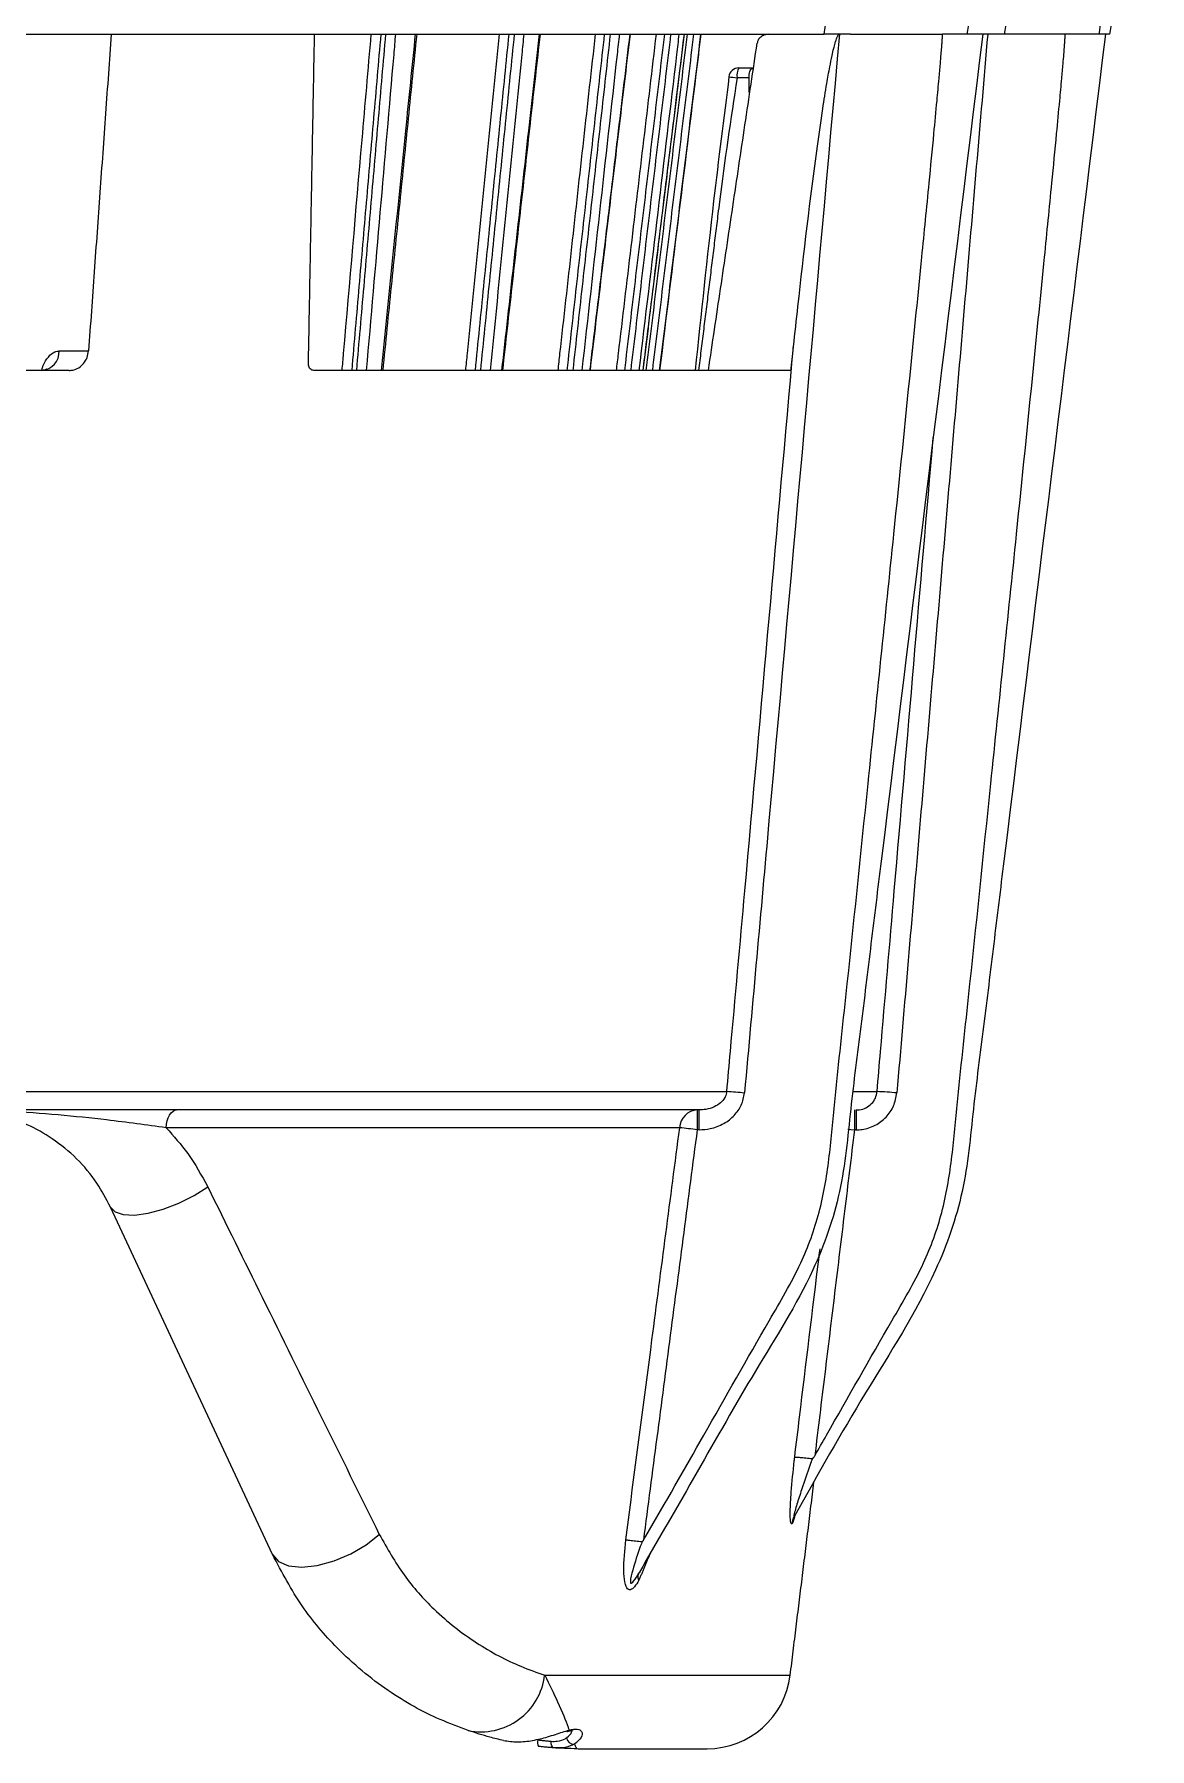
# Model space of a CAD drawing. Extents: x 12.1 to 108.7, y 1 to 80.4.
# Drawn here: x 48.593 to 50.252, y 1.117 to 3.667 of the extents above; entities that cross this region are included whole.
import ezdxf

# ---------------------------------------------------------------- set-up
doc = ezdxf.new("R2010")
doc.units = 0
doc.header["$MEASUREMENT"] = 0
doc.linetypes.add('SLD-Solid', pattern=[0])
doc.layers.add('OBJECT', color=7, linetype='CONTINUOUS')

msp = doc.modelspace()

# ---------------------------------------------------------------- linework, layer by layer
at = {"layer": 'OBJECT', "linetype": 'SLD-Solid', "lineweight": 15}
for p, q in [((47.7068, 3.6673), (48.704, 3.6673)), ((48.704, 3.6673), (48.7073, 3.6673)), ((48.7073, 3.6673), (49.0097, 3.6673)), ((49.0097, 3.6673), (49.7676, 3.6673)), ((49.8065, 3.6673), (49.7676, 3.6673)), ((49.8065, 3.6673), (49.9433, 3.6673)), ((49.9796, 3.6673), (49.9433, 3.6673)), ((50.0358, 3.6673), (49.9796, 3.6673)), ((50.1758, 3.6673), (50.0358, 3.6673)), ((50.1925, 3.6673), (50.1758, 3.6673)), ((49.6558, 3.6025), (49.638, 3.6025)), ((49.6405, 3.6173), (49.6625, 3.6173)), ((48.63, 3.1964), (48.6736, 3.1964)), ((48.645, 3.1673), (48.3115, 3.1673)), ((49.7181, 3.1673), (49.0084, 3.1673)), ((47.9354, 2.0947), (49.6227, 2.0947)), ((49.8116, 2.0947), (49.8462, 2.0947)), ((49.5816, 2.0673), (47.8669, 2.0673)), ((49.5787, 2.0673), (49.5787, 2.0378)), ((49.5816, 2.0378), (49.5816, 2.0673)), ((49.8126, 2.0673), (49.8126, 2.0378)), ((49.8151, 2.0673), (49.8151, 2.0378)), ((49.5527, 2.0409), (48.7891, 2.0409)), ((49.5816, 2.0378), (49.5787, 2.0378)), ((49.8151, 2.0378), (49.8126, 2.0378)), ((48.9472, 1.406), (48.7061, 1.9229)), ((49.3519, 1.2267), (49.7171, 1.2267)), ((49.4012, 1.1173), (49.5934, 1.1173))]:
    msp.add_line(p, q, dxfattribs=at)
at = {"layer": 'OBJECT', "linetype": 'SLD-Solid', "lineweight": 15, "flags": 128}
for points in [[(48.7891, 2.0409), (48.7897, 2.0462), (48.7907, 2.0513), (48.7922, 2.0558), (48.7941, 2.0598), (48.7964, 2.063), (48.7989, 2.0653), (48.8016, 2.0668), (48.8043, 2.0673)], [(49.8027, 2.039), (49.8074, 2.0384), (49.8126, 2.0378)], [(48.7061, 1.9229), (48.713, 1.9157), (48.7252, 1.9117), (48.742, 1.911), (48.7623, 1.9138), (48.7847, 1.9199), (48.808, 1.9289), (48.8305, 1.9401), (48.8509, 1.953)], [(48.9472, 1.406), (48.956, 1.3958), (48.9708, 1.3894), (48.9906, 1.3873), (49.0137, 1.3897), (49.0387, 1.3965), (49.0636, 1.407), (49.0866, 1.4205), (49.106, 1.4361)], [(49.3659, 1.1185), (49.3649, 1.1187), (49.3641, 1.1193), (49.3633, 1.1202), (49.3626, 1.1215), (49.3621, 1.1229), (49.3617, 1.1246), (49.3615, 1.1264), (49.3615, 1.1283)]]:
    msp.add_lwpolyline(points, dxfattribs=at)
at = {"layer": 'OBJECT', "linetype": 'SLD-Solid', "lineweight": 15}
for centre, radius, start, end in [((49.6405, 3.6023), 0.015, 90, 172.6707), ((49.7205, 4.2637), 0.6663, 261.8171, 262.8843), ((49.6612, 3.6061), 0.0235, 151.526, 188.6261), ((48.6019, 3.1953), 0.0281, 274.2429, 2.2345), ((49.559, 1.1245), 0.9722, 84.6847, 86.2429), ((49.8174, 1.4803), 0.6151, 84.5615, 87.3104), ((49.5804, 2.0396), 0.0278, 93.4847, 177.1677), ((49.4474, 1.0557), 0.9909, 82.3835, 83.9005), ((49.2573, 1.2376), 0.0952, 258.4573, 353.4442), ((49.5934, 1.2419), 0.1246, 270, 353), ((49.3552, 1.1266), 0.0138, 164.0597, 205.7792), ((49.3951, 1.1348), 0.0106, 186.8711, 275.6407)]:
    msp.add_arc(centre, radius, start, end, dxfattribs=at)
for points, degree in [([(49.7676, 3.6673), (49.938, 4.9764)], 1), ([(50.0448, 4.0412), (49.9796, 3.6673)], 1), ([(50.0358, 3.6673), (50.0986, 4.0412)], 1), ([(50.2356, 4.0412), (50.1758, 3.6673)], 1), ([(50.1925, 3.6673), (50.2516, 4.0412)], 1), ([(48.7073, 3.6673), (48.6736, 3.1964)], 1), ([(49.0006, 3.177), (49.0097, 3.6673)], 1), ([(49.1082, 3.6673), (49.0649, 3.1673)], 1), ([(49.0724, 3.1673), (49.1157, 3.6673)], 1), ([(49.1115, 3.1673), (49.1621, 3.6673)], 1), ([(49.2985, 3.6673), (49.2483, 3.1673)], 1), ([(49.2568, 3.1673), (49.3071, 3.6673)], 1), ([(49.2896, 3.1673), (49.3455, 3.6673)], 1), ([(49.4406, 3.6673), (49.3849, 3.1673)], 1), ([(49.3942, 3.1673), (49.4499, 3.6673)], 1), ([(49.4198, 3.1673), (49.4794, 3.6673)], 1), ([(49.5299, 3.6673), (49.4705, 3.1673)], 1), ([(49.4803, 3.1673), (49.5397, 3.6673)], 1), ([(49.4984, 3.1673), (49.5597, 3.6673)], 1), ([(49.5638, 3.6673), (49.5025, 3.1673)], 1), ([(49.5125, 3.1673), (49.5738, 3.6673)], 1), ([(49.5229, 3.1673), (49.5843, 3.6673)], 1), ([(49.5954, 3.1673), (49.6679, 3.6541)], 1), ([(50.0107, 3.6673), (49.8756, 2.0926)], 1), ([(49.6559, 3.5916), (49.6558, 3.6025)], 1), ([(49.6564, 3.5769), (49.6559, 3.5916)], 1), ([(49.6096, 3.4004), (49.5807, 3.1673)], 1), ([(49.7181, 3.1673), (49.7219, 3.2028)], 1), ([(49.5787, 2.0378), (49.4987, 1.4274)], 1), ([(49.8126, 2.0378), (49.7536, 1.553)], 1), ([(49.7171, 1.2267), (49.7523, 1.5137)], 1), ([(49.7203, 1.4528), (49.7206, 1.4548), (49.7211, 1.4588), (49.7229, 1.4624), (49.7238, 1.4642)], 3), ([(49.5087, 1.4077), (49.492, 1.3678)], 1), ([(49.492, 1.3678), (49.4914, 1.3699), (49.4902, 1.3741), (49.4915, 1.3774), (49.4922, 1.3791)], 3), ([(49.342, 1.1304), (49.3615, 1.1283)], 1), ([(49.3659, 1.1185), (49.3429, 1.1206)], 1)]:
    msp.add_open_spline(points, degree=degree, dxfattribs=at)
for points, knots in [([(49.0507, 3.1673), (49.0514, 3.1757), (49.0613, 3.29), (49.0758, 3.4567), (49.0895, 3.6149), (49.094, 3.6673)], [0, 0, 0, 0, 0.050586, 0.685793, 1, 1, 1, 1]), ([(49.1299, 3.6673), (49.1291, 3.6573), (49.1146, 3.4906), (49.1002, 3.3239), (49.0866, 3.1673)], [0, 0, 0, 0, 0.060204, 1, 1, 1, 1]), ([(49.1093, 3.1673), (49.1106, 3.1803), (49.1226, 3.2991), (49.1395, 3.4658), (49.1551, 3.6195), (49.1599, 3.6673)], [0, 0, 0, 0, 0.077897, 0.713096, 1, 1, 1, 1]), ([(49.2345, 3.1673), (49.2354, 3.1757), (49.2469, 3.29), (49.2636, 3.4567), (49.2795, 3.6149), (49.2848, 3.6673)], [0, 0, 0, 0, 0.050586, 0.685793, 1, 1, 1, 1]), ([(49.3209, 3.6673), (49.3199, 3.6573), (49.3032, 3.4906), (49.2864, 3.3239), (49.2707, 3.1673)], [0, 0, 0, 0, 0.060204, 1, 1, 1, 1]), ([(49.2883, 3.1673), (49.2898, 3.1803), (49.3031, 3.2991), (49.3217, 3.4658), (49.3389, 3.6195), (49.3443, 3.6673)], [0, 0, 0, 0, 0.077897, 0.713096, 1, 1, 1, 1]), ([(49.3719, 3.1673), (49.3728, 3.1757), (49.3856, 3.29), (49.4041, 3.4567), (49.4217, 3.6149), (49.4276, 3.6673)], [0, 0, 0, 0, 0.050586, 0.685793, 1, 1, 1, 1]), ([(49.4629, 3.6673), (49.4618, 3.6573), (49.4432, 3.4906), (49.4247, 3.3239), (49.4072, 3.1673)], [0, 0, 0, 0, 0.0602045, 1, 1, 1, 1]), ([(49.4193, 3.1673), (49.4208, 3.1803), (49.435, 3.2991), (49.4549, 3.4658), (49.4732, 3.6195), (49.4789, 3.6673)], [0, 0, 0, 0, 0.077897, 0.713096, 1, 1, 1, 1]), ([(49.4587, 3.1673), (49.4597, 3.1757), (49.4733, 3.29), (49.4931, 3.4567), (49.5119, 3.6149), (49.5181, 3.6673)], [0, 0, 0, 0, 0.050586, 0.685793, 1, 1, 1, 1]), ([(49.5515, 3.6673), (49.5504, 3.6573), (49.5306, 3.4906), (49.5107, 3.3239), (49.4921, 3.1673)], [0, 0, 0, 0, 0.060204, 1, 1, 1, 1]), ([(50.0033, 3.6673), (49.953, 3.2573), (49.8978, 2.8064), (49.8371, 2.3145), (49.8223, 2.1915), (49.8061, 2.0688), (49.7954, 1.9452), (49.7487, 1.8116), (49.6637, 1.6797), (49.5791, 1.5288), (49.5212, 1.429), (49.4922, 1.3791)], [0, 0, 0, 0, 0.52131, 0.573441, 0.625572, 0.677703, 0.729789, 0.78156, 0.854349, 0.927175, 1, 1, 1, 1]), ([(49.4983, 3.1673), (49.4999, 3.1803), (49.5144, 3.2991), (49.5349, 3.4658), (49.5538, 3.6195), (49.5596, 3.6673)], [0, 0, 0, 0, 0.077897, 0.713096, 1, 1, 1, 1]), ([(49.4987, 1.4274), (49.4999, 1.4295), (49.5302, 1.4813), (49.5927, 1.59), (49.6688, 1.7257), (49.7326, 1.8331), (49.7624, 1.9146), (49.7756, 1.9941), (49.7851, 2.1013), (49.8057, 2.2874), (49.8346, 2.5705), (49.867, 2.8824), (49.8936, 3.1435), (49.911, 3.3176), (49.9225, 3.4339), (49.93, 3.5115), (49.9349, 3.5632), (49.9381, 3.5978), (49.9401, 3.6209), (49.9414, 3.6363), (49.9423, 3.6465), (49.9428, 3.6534), (49.9431, 3.658), (49.9433, 3.6611), (49.9434, 3.6631), (49.9434, 3.6645), (49.9434, 3.6654), (49.9434, 3.666), (49.9434, 3.6665), (49.9434, 3.6667), (49.9434, 3.6669), (49.9434, 3.667), (49.9434, 3.6671), (49.9434, 3.6672), (49.9433, 3.6672), (49.9433, 3.6673), (49.9433, 3.6673), (49.9433, 3.6673), (49.9433, 3.6673), (49.9433, 3.6673)], [0, 0, 0, 0, 0.003099, 0.077736, 0.162345, 0.204657, 0.239251, 0.273949, 0.30876, 0.378594, 0.516489, 0.67738, 0.784715, 0.856326, 0.904106, 0.935988, 0.957263, 0.97146, 0.980936, 0.987261, 0.991484, 0.994303, 0.996186, 0.997444, 0.998285, 0.998847, 0.999223, 0.999475, 0.999644, 0.999758, 0.999835, 0.999886, 0.999922, 0.999946, 0.999963, 0.99998, 0.999988, 0.999995, 1, 1, 1, 1]), ([(49.5841, 3.6673), (49.5829, 3.6573), (49.5624, 3.4906), (49.542, 3.3239), (49.5228, 3.1673)], [0, 0, 0, 0, 0.0602045, 1, 1, 1, 1]), ([(49.7902, 3.6673), (49.7553, 3.2774), (49.7084, 2.7525), (49.6612, 2.2276), (49.6491, 2.0926)], [0, 0, 0, 0, 0.742768, 1, 1, 1, 1]), ([(49.6849, 3.6673), (49.6828, 3.6671), (49.6785, 3.6667), (49.673, 3.6635), (49.6692, 3.6591), (49.6683, 3.6556), (49.6679, 3.6541)], [0, 0, 0, 0, 0.271986, 0.544505, 0.799137, 1, 1, 1, 1]), ([(49.7219, 3.2028), (49.7241, 3.2227), (49.7349, 3.3221), (49.7488, 3.4402), (49.7645, 3.5506), (49.7707, 3.59), (49.7753, 3.6162), (49.7788, 3.6337), (49.7814, 3.6453), (49.7834, 3.6531), (49.785, 3.6582), (49.7862, 3.6616), (49.7871, 3.6638), (49.788, 3.6654), (49.7887, 3.6664), (49.7893, 3.667), (49.7898, 3.6673), (49.7901, 3.6673), (49.7902, 3.6673)], [0, 0, 0, 0, 0.1274327, 0.6371903, 0.7574805, 0.8378332, 0.891511, 0.927378, 0.9513569, 0.967404, 0.9781615, 0.9853937, 0.990279, 0.9936049, 0.9968656, 0.9982138, 0.9993231, 1, 1, 1, 1]), ([(50.1857, 3.6673), (50.1355, 3.2573), (50.0802, 2.8064), (50.0196, 2.3145), (50.0048, 2.1915), (49.9885, 2.0688), (49.9779, 1.9452), (49.9265, 1.7999), (49.827, 1.6475), (49.7582, 1.5253), (49.7238, 1.4642)], [0, 0, 0, 0, 0.543778, 0.598156, 0.652534, 0.706911, 0.761242, 0.815244, 0.907603, 1, 1, 1, 1]), ([(49.7536, 1.553), (49.7594, 1.5632), (49.7977, 1.63), (49.8512, 1.7257), (49.9151, 1.8331), (49.9449, 1.9145), (49.9579, 1.994), (49.9676, 2.1012), (49.9881, 2.2874), (50.0171, 2.5705), (50.0495, 2.8824), (50.076, 3.1435), (50.0935, 3.3176), (50.105, 3.4339), (50.1125, 3.5115), (50.1174, 3.5632), (50.1206, 3.5978), (50.1226, 3.6209), (50.1239, 3.6363), (50.1247, 3.6465), (50.1252, 3.6534), (50.1256, 3.658), (50.1257, 3.6611), (50.1258, 3.6631), (50.1259, 3.6645), (50.1259, 3.6654), (50.1259, 3.666), (50.1259, 3.6665), (50.1259, 3.6667), (50.1259, 3.6669), (50.1258, 3.667), (50.1258, 3.6671), (50.1258, 3.6672), (50.1258, 3.6672), (50.1258, 3.6673), (50.1258, 3.6673), (50.1258, 3.6673), (50.1257, 3.6673), (50.1257, 3.6673)], [0, 0, 0, 0, 0.016158, 0.106417, 0.151554, 0.188457, 0.225358, 0.262604, 0.337101, 0.484203, 0.655838, 0.77034, 0.846733, 0.897703, 0.931714, 0.954409, 0.969555, 0.979663, 0.98641, 0.990915, 0.993923, 0.995931, 0.997273, 0.99817, 0.99877, 0.999171, 0.99944, 0.999621, 0.999742, 0.999824, 0.999879, 0.999916, 0.999942, 0.99996, 0.999979, 0.999987, 0.999995, 1, 1, 1, 1]), ([(49.9811, 3.6673), (49.9796, 3.6673), (49.9733, 3.6673), (49.9598, 3.6673), (49.9482, 3.6673), (49.9433, 3.6673)], [0, 0, 0, 0, 0.154182, 0.644192, 1, 1, 1, 1]), ([(50.0033, 3.6673), (50.0027, 3.6673), (50.0014, 3.6673), (49.9946, 3.6673), (49.9878, 3.6673), (49.9861, 3.6673)], [0, 0, 0, 0, 0.407755, 0.849003, 1, 1, 1, 1]), ([(50.1655, 3.6673), (50.1634, 3.6673), (50.1565, 3.6673), (50.1422, 3.6673), (50.1306, 3.6673), (50.1257, 3.6673)], [0, 0, 0, 0, 0.205114, 0.665618, 1, 1, 1, 1]), ([(50.1857, 3.6673), (50.1855, 3.6673), (50.1851, 3.6673), (50.1806, 3.6673), (50.1793, 3.6673)], [0, 0, 0, 0, 0.705289, 1, 1, 1, 1]), ([(49.5762, 3.1673), (49.585, 3.2514), (49.6003, 3.397), (49.6187, 3.5426), (49.6265, 3.6041)], [0, 0, 0, 0, 0.577375, 1, 1, 1, 1]), ([(49.638, 3.6025), (49.6287, 3.541), (49.6186, 3.4736), (49.6103, 3.4062), (49.6096, 3.4004)], [0, 0, 0, 0, 0.913035, 1, 1, 1, 1]), ([(49.6558, 3.6025), (49.6558, 3.6042), (49.6559, 3.6076), (49.6564, 3.6106), (49.6572, 3.6131), (49.6578, 3.6142), (49.6591, 3.6155), (49.6601, 3.6164), (49.6617, 3.6163), (49.6623, 3.6163)], [0, 0, 0, 0, 0.244917, 0.492615, 0.500515, 0.725202, 0.755308, 0.912673, 1, 1, 1, 1]), ([(48.6043, 3.1691), (48.6048, 3.1707), (48.607, 3.1784), (48.6137, 3.188), (48.6222, 3.1954), (48.6278, 3.1961), (48.63, 3.1964)], [0, 0, 0, 0, 0.092194, 0.435672, 0.778732, 1, 1, 1, 1]), ([(48.645, 3.1673), (48.6467, 3.1674), (48.6515, 3.1677), (48.6592, 3.1708), (48.6666, 3.1774), (48.672, 3.1862), (48.6731, 3.193), (48.6736, 3.1964)], [0, 0, 0, 0, 0.119375, 0.340233, 0.560698, 0.78033, 1, 1, 1, 1]), ([(49.6227, 2.0947), (49.6245, 2.1146), (49.6335, 2.2142), (49.6666, 2.5836), (49.6978, 2.933), (49.7219, 3.2028)], [0, 0, 0, 0, 0.053919, 0.269597, 1, 1, 1, 1]), ([(48.6109, 3.1691), (48.6109, 3.1692), (48.6111, 3.1693), (48.6077, 3.1671), (48.6049, 3.1676), (48.604, 3.1678)], [0, 0, 0, 0, 0.2388944, 0.768831, 1, 1, 1, 1]), ([(49.0084, 3.1673), (49.0074, 3.1674), (49.0056, 3.1676), (49.0032, 3.1694), (49.0014, 3.1719), (49.0006, 3.1746), (49.0006, 3.1764), (49.0006, 3.177)], [0, 0, 0, 0, 0.219651, 0.439264, 0.659733, 0.880541, 1, 1, 1, 1]), ([(49.8462, 2.0947), (49.8479, 2.1146), (49.8565, 2.2142), (49.8843, 2.5386), (49.9104, 2.843), (49.9297, 3.0678)], [0, 0, 0, 0, 0.061423, 0.307115, 1, 1, 1, 1]), ([(49.6227, 2.0947), (49.6222, 2.092), (49.6215, 2.0889), (49.6185, 2.0831), (49.6135, 2.0773), (49.6037, 2.0713), (49.5927, 2.0678), (49.585, 2.0675), (49.5816, 2.0673)], [0, 0, 0, 0, 0.146052, 0.170601, 0.352518, 0.560068, 0.807091, 1, 1, 1, 1]), ([(49.5816, 2.0378), (49.5871, 2.0382), (49.5999, 2.0389), (49.6183, 2.0461), (49.6342, 2.0584), (49.6455, 2.0742), (49.6479, 2.0864), (49.6491, 2.0926)], [0, 0, 0, 0, 0.173808, 0.403588, 0.609277, 0.804436, 1, 1, 1, 1]), ([(49.8151, 2.0673), (49.8167, 2.0674), (49.8217, 2.0676), (49.8299, 2.0702), (49.8383, 2.0763), (49.8443, 2.0848), (49.8456, 2.0914), (49.8462, 2.0947)], [0, 0, 0, 0, 0.1044749, 0.3359586, 0.5610039, 0.7814477, 1, 1, 1, 1]), ([(49.8151, 2.0378), (49.8181, 2.0379), (49.828, 2.0384), (49.844, 2.0437), (49.8602, 2.056), (49.872, 2.0728), (49.8744, 2.086), (49.8756, 2.0926)], [0, 0, 0, 0, 0.102078, 0.329728, 0.554104, 0.777027, 1, 1, 1, 1]), ([(48.7891, 2.0409), (48.76, 2.0449), (48.6865, 2.0549), (48.5787, 2.065), (48.5045, 2.0673), (48.4798, 2.0673), (48.4796, 2.0673)], [0, 0, 0, 0, 0.303532, 0.768515, 0.997815, 1, 1, 1, 1]), ([(48.7061, 1.9229), (48.6997, 1.935), (48.6778, 1.9763), (48.6244, 2.0267), (48.5518, 2.0617), (48.5007, 2.0657), (48.4796, 2.0673)], [0, 0, 0, 0, 0.139376, 0.476221, 0.783717, 1, 1, 1, 1]), ([(48.7891, 2.0409), (48.8002, 2.0285), (48.8239, 2.0021), (48.8415, 1.97), (48.8509, 1.953)], [0, 0, 0, 0, 0.468953, 1, 1, 1, 1]), ([(49.4725, 1.4279), (49.4751, 1.4477), (49.4881, 1.5469), (49.5149, 1.7512), (49.539, 1.9357), (49.5527, 2.0409)], [0, 0, 0, 0, 0.09703, 0.48515, 1, 1, 1, 1]), ([(48.8509, 1.953), (48.878, 1.898), (48.965, 1.7215), (49.0485, 1.5524), (49.106, 1.4361)], [0, 0, 0, 0, 0.311682, 1, 1, 1, 1]), ([(49.7237, 1.5509), (49.7261, 1.5708), (49.7382, 1.6701), (49.7507, 1.7734), (49.7609, 1.8569), (49.7614, 1.861)], [0, 0, 0, 0, 0.192046, 0.96023, 1, 1, 1, 1]), ([(49.7203, 1.4528), (49.7198, 1.4521), (49.7188, 1.4509), (49.7178, 1.4532), (49.7171, 1.4592), (49.717, 1.4742), (49.7188, 1.5038), (49.7215, 1.5316), (49.7235, 1.5491), (49.7237, 1.5509)], [0, 0, 0, 0, 0.069488, 0.127819, 0.200916, 0.320974, 0.572715, 0.954705, 1, 1, 1, 1]), ([(49.7499, 1.5489), (49.7494, 1.5474), (49.7486, 1.5454), (49.7439, 1.5318), (49.7371, 1.5122), (49.7298, 1.4898), (49.7255, 1.476), (49.7235, 1.4688), (49.7226, 1.4647), (49.7224, 1.4634), (49.7225, 1.4627), (49.7228, 1.4627), (49.7232, 1.4632), (49.7236, 1.4638), (49.7238, 1.4642), (49.7238, 1.4642)], [0, 0, 0, 0, 0.046261, 0.065083, 0.435737, 0.675513, 0.781853, 0.888698, 0.912969, 0.937441, 0.951934, 0.966489, 0.983851, 0.999976, 1, 1, 1, 1]), ([(49.7237, 1.5509), (49.7237, 1.551), (49.7243, 1.551), (49.7263, 1.551), (49.7316, 1.5507), (49.74, 1.5499), (49.7466, 1.5492), (49.7499, 1.5489)], [0, 0, 0, 0, 0.026532, 0.211222, 0.474182, 0.73709, 1, 1, 1, 1]), ([(49.7536, 1.553), (49.7533, 1.5525), (49.7527, 1.5515), (49.7519, 1.5504), (49.7512, 1.5496), (49.7506, 1.5491), (49.7502, 1.5489), (49.75, 1.5489), (49.7499, 1.5489)], [0, 0, 0, 0, 0.341779, 0.573121, 0.730178, 0.890202, 0.950426, 1, 1, 1, 1]), ([(49.7239, 1.4641), (49.7235, 1.4623), (49.7223, 1.4572), (49.7211, 1.4545), (49.7203, 1.4528)], [0, 0, 0, 0, 0.361971, 1, 1, 1, 1]), ([(49.106, 1.4361), (49.1178, 1.4152), (49.1417, 1.3729), (49.1915, 1.3183), (49.2508, 1.2719), (49.3069, 1.2426), (49.3402, 1.2308), (49.3519, 1.2267)], [0, 0, 0, 0, 0.1805037, 0.3669662, 0.6120546, 0.8635611, 1, 1, 1, 1]), ([(49.2383, 1.1443), (49.2244, 1.1495), (49.1847, 1.1642), (49.1177, 1.2013), (49.0479, 1.2591), (48.9888, 1.3278), (48.9612, 1.3797), (48.9472, 1.406)], [0, 0, 0, 0, 0.130076, 0.370614, 0.617914, 0.806075, 1, 1, 1, 1]), ([(49.492, 1.3678), (49.4899, 1.3643), (49.4865, 1.3589), (49.4816, 1.3544), (49.4779, 1.3532), (49.475, 1.3548), (49.4725, 1.3589), (49.4703, 1.3677), (49.4688, 1.391), (49.471, 1.4124), (49.4725, 1.4279)], [0, 0, 0, 0, 0.128895, 0.204592, 0.261239, 0.318363, 0.367485, 0.447253, 0.599417, 1, 1, 1, 1]), ([(49.4725, 1.4279), (49.4728, 1.4279), (49.4744, 1.4278), (49.4787, 1.4274), (49.4868, 1.4265), (49.4935, 1.4257), (49.4968, 1.4253)], [0, 0, 0, 0, 0.044494, 0.324205, 0.662102, 1, 1, 1, 1]), ([(49.4968, 1.4253), (49.4964, 1.4243), (49.4919, 1.4117), (49.4856, 1.3933), (49.4802, 1.3742), (49.4792, 1.3664), (49.4794, 1.3645), (49.4797, 1.3637), (49.4802, 1.3634), (49.4809, 1.3635), (49.4822, 1.3644), (49.4864, 1.3691), (49.4897, 1.3747), (49.4922, 1.3791), (49.4922, 1.3791)], [0, 0, 0, 0, 0.036131, 0.446542, 0.652323, 0.703935, 0.723412, 0.735509, 0.747698, 0.75844, 0.776594, 0.823324, 0.999974, 1, 1, 1, 1]), ([(49.4987, 1.4274), (49.4985, 1.4271), (49.4983, 1.4267), (49.4978, 1.4261), (49.4975, 1.4257), (49.4972, 1.4254), (49.4969, 1.4253), (49.4968, 1.4253), (49.4968, 1.4253)], [0, 0, 0, 0, 0.34251, 0.57382, 0.730487, 0.88889, 0.948598, 1, 1, 1, 1]), ([(49.3519, 1.2267), (49.3588, 1.2129), (49.3748, 1.1806), (49.3836, 1.1573), (49.3877, 1.1465), (49.3882, 1.145)], [0, 0, 0, 0, 0.394217, 0.920624, 1, 1, 1, 1]), ([(49.2905, 1.1295), (49.2838, 1.1311), (49.2673, 1.1349), (49.2491, 1.1408), (49.2383, 1.1443)], [0, 0, 0, 0, 0.405514, 1, 1, 1, 1]), ([(49.2905, 1.1295), (49.2974, 1.1285), (49.3111, 1.1265), (49.3343, 1.1292), (49.3574, 1.1349), (49.3757, 1.1413), (49.3851, 1.1441), (49.3882, 1.145)], [0, 0, 0, 0, 0.213495, 0.424445, 0.639084, 0.878713, 1, 1, 1, 1]), ([(49.3615, 1.1283), (49.3647, 1.1282), (49.3729, 1.128), (49.3803, 1.1307), (49.3839, 1.133), (49.3846, 1.1335)], [0, 0, 0, 0, 0.334366, 0.874632, 1, 1, 1, 1]), ([(49.3961, 1.1242), (49.3952, 1.1237), (49.3903, 1.1211), (49.3805, 1.1182), (49.3699, 1.1184), (49.3659, 1.1185)], [0, 0, 0, 0, 0.122492, 0.6608, 1, 1, 1, 1]), ([(49.3846, 1.1335), (49.3881, 1.1365), (49.3924, 1.1401), (49.392, 1.1434), (49.3919, 1.144)], [0, 0, 0, 0, 0.829026, 1, 1, 1, 1]), ([(49.3848, 1.1428), (49.3864, 1.1432), (49.3909, 1.1445), (49.3943, 1.144), (49.394, 1.1441), (49.3939, 1.1441)], [0, 0, 0, 0, 0.2649707, 0.7465972, 1, 1, 1, 1]), ([(49.3882, 1.145), (49.3927, 1.1459), (49.4016, 1.1475), (49.4083, 1.1428), (49.408, 1.1336), (49.4001, 1.1274), (49.3961, 1.1242)], [0, 0, 0, 0, 0.214704, 0.426043, 0.709468, 1, 1, 1, 1]), ([(49.3961, 1.1242), (49.3969, 1.1225), (49.3978, 1.1203), (49.3986, 1.119), (49.3989, 1.1185), (49.3991, 1.1182), (49.3993, 1.1179), (49.3995, 1.1178), (49.3996, 1.1176), (49.3997, 1.1175), (49.3998, 1.1175), (49.3999, 1.1174), (49.4, 1.1174), (49.4, 1.1174), (49.4001, 1.1173), (49.4001, 1.1173), (49.4002, 1.1173), (49.4003, 1.1173), (49.4003, 1.1173), (49.4004, 1.1173)], [0, 0, 0, 0, 0.419404, 0.502129, 0.572967, 0.633692, 0.68578, 0.730474, 0.768831, 0.801748, 0.829997, 0.854236, 0.875032, 0.892872, 0.908173, 0.921295, 0.932546, 0.981194, 1, 1, 1, 1]), ([(49.4004, 1.1173), (49.4001, 1.1173), (49.3986, 1.1173), (49.3909, 1.1173), (49.3797, 1.1176), (49.3695, 1.1183), (49.3659, 1.1185)], [0, 0, 0, 0, 0.021606, 0.13737, 0.694224, 1, 1, 1, 1])]:
    msp.add_open_spline(points, degree=3, knots=knots, dxfattribs=at)

doc.saveas('drawing.dxf')
